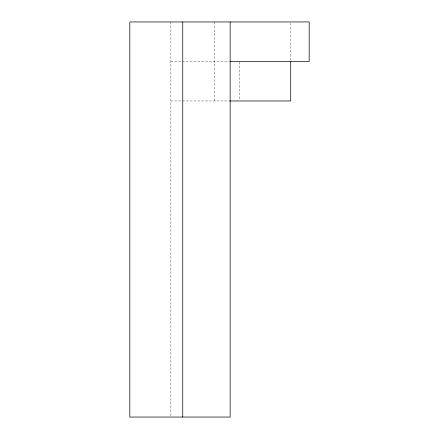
<?xml version="1.0" encoding="UTF-8"?>
<svg xmlns="http://www.w3.org/2000/svg" width="439" height="439" viewBox="0 0 439 439"><rect width="100%" height="100%" fill="white"/><g stroke="black" fill="none" stroke-linecap="round" stroke-linejoin="round"><path stroke-width="0.33" stroke-dasharray="2.19 1.65" d="M170.875 61.46L229.559 61.46M170.875 100.97L229.471 100.97M290.722 23.311L290.722 60.099M239.31 62.14L239.31 99.609M214.501 21.95L214.501 100.97M170.875 21.95L170.875 417.05"/><path stroke-width="0.66" d="M230.151 61.46L309.182 61.46L309.182 21.95L129.818 21.95L129.818 417.05L230.162 417.05L230.162 21.95M229.729 100.97L290.722 100.97L290.722 61.46M182.75 21.95L182.75 417.05"/></g></svg>
